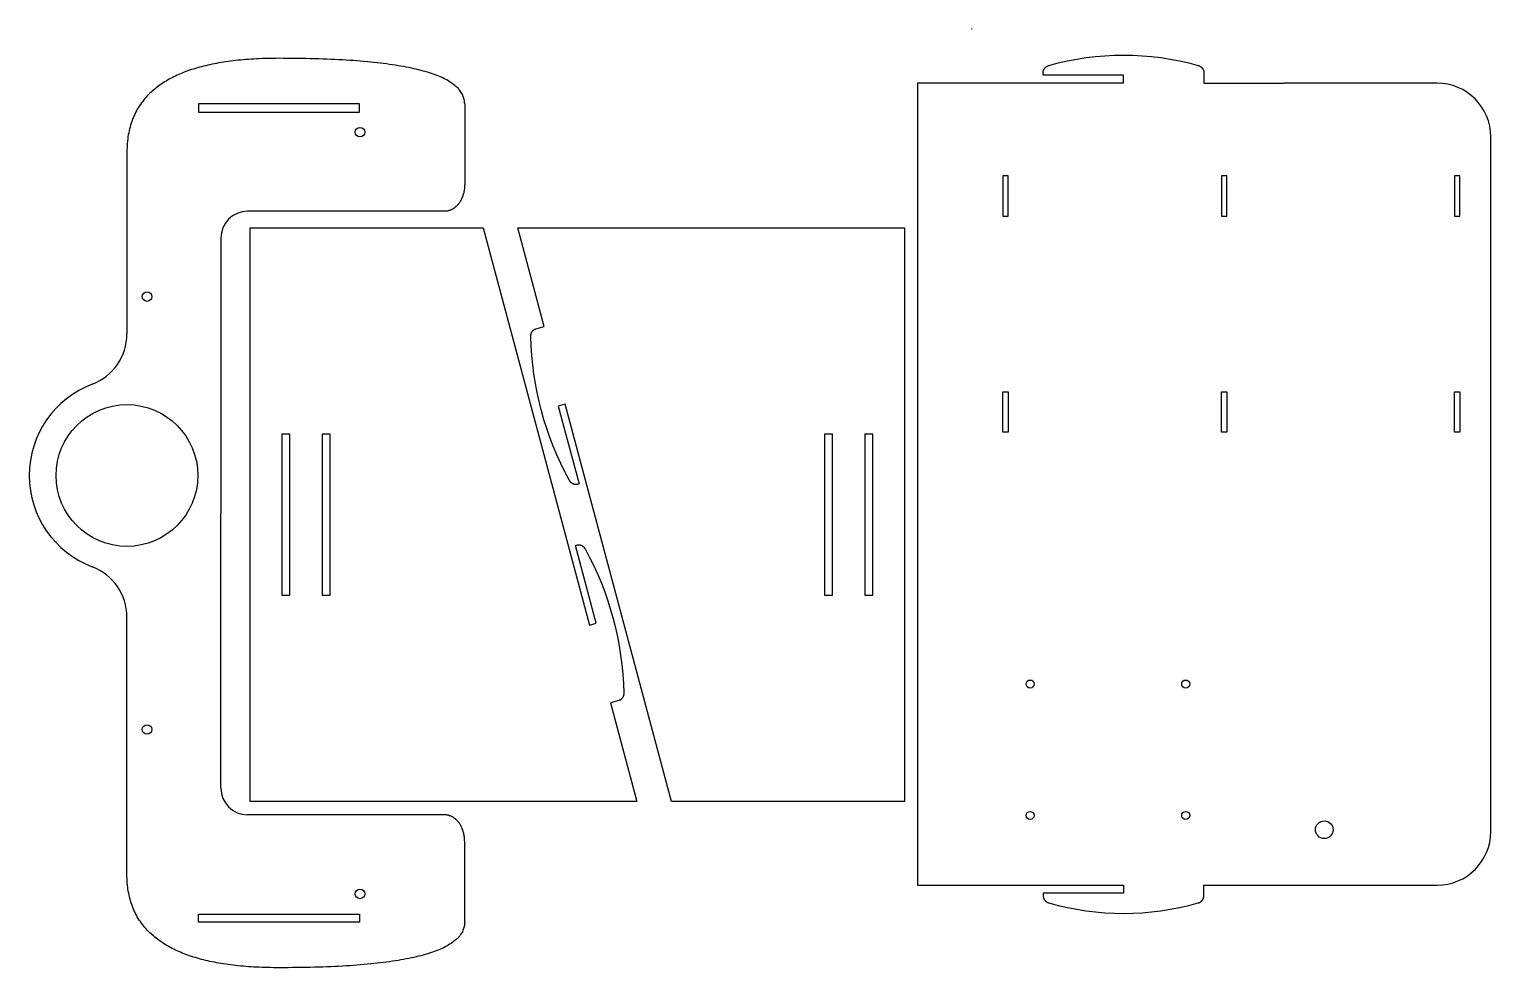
# Model space of a CAD drawing. Header units: millimetres. Extents: x 392 to 1349, y 886 to 1236.
# Drawn here: x 392 to 937, y 886 to 1236 of the extents above; entities that cross this region are included whole.
import ezdxf

# ---------------------------------------------------------------- set-up
doc = ezdxf.new("R2010")
doc.units = ezdxf.units.MM
doc.header["$MEASUREMENT"] = 0
doc.layers.add('Make2D$visible$lines', color=178, linetype='Continuous', true_color=0x000000)

msp = doc.modelspace()

# ---------------------------------------------------------------- linework, layer by layer
at = {"layer": 'Make2D$visible$lines'}
for p, q in [((723.38, 1215.4), (723.38, 916.4)), ((800.29, 1215.4), (723.38, 1215.4)), ((830.26, 1215.4), (860.14, 1215.4)), ((917.19, 1215.4), (860.14, 1215.4)), ((554.59, 1207.64), (554.59, 1177.64)), ((937.19, 936.4), (937.19, 1195.4)), ((428.66, 1189.81), (428.66, 1121.91)), ((757.23, 1180.87), (755.23, 1180.87)), ((755.23, 1180.87), (755.23, 1165.87)), ((757.23, 1165.87), (757.23, 1180.87)), ((838.73, 1180.87), (836.73, 1180.87)), ((836.73, 1180.87), (836.73, 1165.87)), ((838.73, 1165.87), (838.73, 1180.87)), ((925.69, 1180.87), (923.69, 1180.87)), ((923.69, 1180.87), (923.69, 1165.87)), ((925.69, 1165.87), (925.69, 1180.87)), ((546.96, 1167.64), (473.66, 1167.64)), ((755.23, 1165.87), (757.23, 1165.87)), ((836.73, 1165.87), (838.73, 1165.87)), ((923.69, 1165.87), (925.69, 1165.87)), ((463.66, 1157.64), (463.66, 1055.14)), ((581.38, 1123.84), (581.37, 1123.89)), ((755.23, 1100.35), (757.23, 1100.35)), ((755.23, 1085.35), (755.23, 1100.35)), ((757.23, 1100.35), (757.23, 1085.35)), ((836.73, 1100.35), (838.73, 1100.35)), ((836.73, 1085.35), (836.73, 1100.35)), ((838.73, 1100.35), (838.73, 1085.35)), ((923.69, 1100.35), (925.69, 1100.35)), ((923.69, 1085.35), (923.69, 1100.35)), ((925.69, 1100.35), (925.69, 1085.35)), ((757.23, 1085.35), (755.23, 1085.35)), ((838.73, 1085.35), (836.73, 1085.35)), ((925.69, 1085.35), (923.69, 1085.35)), ((463.66, 952.64), (463.66, 1055.14)), ((428.66, 920.47), (428.66, 1016.37)), ((546.96, 942.64), (473.66, 942.64)), ((554.59, 902.64), (554.59, 932.64)), ((723.38, 916.4), (800.29, 916.4)), ((830.26, 916.4), (860.14, 916.4)), ((860.14, 916.4), (917.19, 916.4))]:
    msp.add_line(p, q, dxfattribs=at)
for points in [[(800.29, 1215.4), (800.29, 1218.4), (770.26, 1218.4), (770.26, 1219.14), (770.26, 1219.2), (770.26, 1219.25), (770.26, 1219.31), (770.27, 1219.37), (770.27, 1219.43), (770.28, 1219.49), (770.29, 1219.54), (770.29, 1219.6), (770.3, 1219.66), (770.32, 1219.72), (770.33, 1219.78), (770.34, 1219.84), (770.36, 1219.9), (770.37, 1219.96), (770.39, 1220.01), (770.41, 1220.07), (770.43, 1220.13), (770.45, 1220.19), (770.47, 1220.25), (770.49, 1220.3), (770.52, 1220.36), (770.54, 1220.42), (770.57, 1220.47), (770.6, 1220.53), (770.63, 1220.59), (770.66, 1220.64), (770.69, 1220.69), (770.73, 1220.75), (770.76, 1220.8), (770.8, 1220.85), (770.83, 1220.9), (770.87, 1220.96), (770.91, 1221.01), (770.95, 1221.05), (770.99, 1221.1), (771.03, 1221.15), (771.07, 1221.2), (771.12, 1221.24), (771.16, 1221.29), (771.21, 1221.33), (771.25, 1221.37), (771.3, 1221.41), (771.35, 1221.45), (771.4, 1221.49), (771.45, 1221.53), (771.5, 1221.57), (771.55, 1221.6), (771.6, 1221.64), (771.65, 1221.67), (771.7, 1221.7), (771.75, 1221.73), (771.8, 1221.76), (771.86, 1221.79), (771.91, 1221.82), (771.96, 1221.85), (772.02, 1221.87), (772.07, 1221.9), (772.13, 1221.92), (772.18, 1221.94), (772.24, 1221.96), (772.29, 1221.98), (772.35, 1222), (772.4, 1222.01), (772.46, 1222.03), (775.93, 1222.94), (779.41, 1223.72), (782.88, 1224.39), (786.36, 1224.93), (789.83, 1225.35), (793.31, 1225.65), (796.78, 1225.84), (800.26, 1225.9), (803.73, 1225.84), (807.21, 1225.65), (810.69, 1225.35), (814.16, 1224.93), (817.64, 1224.39), (821.11, 1223.72), (824.59, 1222.94), (828.06, 1222.03), (828.12, 1222.01), (828.17, 1222), (828.23, 1221.98), (828.28, 1221.96), (828.34, 1221.94), (828.39, 1221.92), (828.44, 1221.9), (828.5, 1221.87), (828.55, 1221.85), (828.61, 1221.82), (828.66, 1221.79), (828.71, 1221.76), (828.77, 1221.73), (828.82, 1221.7), (828.87, 1221.67), (828.92, 1221.64), (828.97, 1221.6), (829.02, 1221.57), (829.07, 1221.53), (829.12, 1221.49), (829.17, 1221.45), (829.22, 1221.41), (829.26, 1221.37), (829.31, 1221.33), (829.36, 1221.29), (829.4, 1221.24), (829.44, 1221.2), (829.49, 1221.15), (829.53, 1221.1), (829.57, 1221.05), (829.61, 1221.01), (829.65, 1220.96), (829.68, 1220.9), (829.72, 1220.85), (829.76, 1220.8), (829.79, 1220.75), (829.82, 1220.69), (829.86, 1220.64), (829.89, 1220.59), (829.92, 1220.53), (829.95, 1220.47), (829.97, 1220.42), (830, 1220.36), (830.02, 1220.3), (830.05, 1220.25), (830.07, 1220.19), (830.09, 1220.13), (830.11, 1220.07), (830.13, 1220.01), (830.15, 1219.96), (830.16, 1219.9), (830.18, 1219.84), (830.19, 1219.78), (830.2, 1219.72), (830.21, 1219.66), (830.22, 1219.6), (830.23, 1219.54), (830.24, 1219.49), (830.24, 1219.43), (830.25, 1219.37), (830.25, 1219.31), (830.26, 1219.25), (830.26, 1219.2), (830.26, 1219.14), (830.26, 1215.4)], [(608.92, 984.39), (618.77, 947.62), (474.62, 947.62), (474.62, 1161.43), (561.48, 1161.43), (601.15, 1013.37), (603.67, 1014.04), (595.9, 1043.05), (596.53, 1043.22), (596.57, 1043.23), (596.62, 1043.24), (596.67, 1043.25), (596.72, 1043.26), (596.77, 1043.27), (596.82, 1043.27), (596.87, 1043.28), (596.92, 1043.29), (596.98, 1043.29), (597.03, 1043.29), (597.08, 1043.29), (597.13, 1043.29), (597.19, 1043.29), (597.24, 1043.29), (597.29, 1043.29), (597.35, 1043.28), (597.4, 1043.28), (597.46, 1043.27), (597.51, 1043.26), (597.56, 1043.25), (597.62, 1043.24), (597.67, 1043.23), (597.73, 1043.21), (597.78, 1043.2), (597.84, 1043.18), (597.89, 1043.17), (597.94, 1043.15), (598, 1043.13), (598.05, 1043.11), (598.1, 1043.08), (598.16, 1043.06), (598.21, 1043.03), (598.26, 1043.01), (598.31, 1042.98), (598.36, 1042.95), (598.41, 1042.92), (598.46, 1042.89), (598.51, 1042.86), (598.56, 1042.83), (598.61, 1042.79), (598.66, 1042.76), (598.7, 1042.72), (598.75, 1042.68), (598.8, 1042.65), (598.84, 1042.61), (598.88, 1042.57), (598.93, 1042.53), (598.97, 1042.49), (599.01, 1042.44), (599.05, 1042.4), (599.09, 1042.36), (599.13, 1042.31), (599.17, 1042.27), (599.2, 1042.22), (599.24, 1042.18), (599.28, 1042.13), (599.31, 1042.08), (599.34, 1042.04), (599.38, 1041.99), (599.41, 1041.94), (599.47, 1041.84), (599.52, 1041.75), (601.18, 1038.59), (602.74, 1035.41), (604.2, 1032.2), (605.55, 1028.97), (606.81, 1025.71), (607.96, 1022.42), (609.01, 1019.1), (609.96, 1015.76), (610.81, 1012.39), (611.56, 1008.99), (612.21, 1005.57), (612.75, 1002.11), (613.19, 998.63), (613.54, 995.13), (613.78, 991.59), (613.91, 988.03), (613.91, 987.92), (613.91, 987.81), (613.91, 987.75), (613.9, 987.69), (613.9, 987.63), (613.89, 987.58), (613.89, 987.52), (613.88, 987.46), (613.87, 987.4), (613.86, 987.34), (613.85, 987.29), (613.83, 987.23), (613.82, 987.17), (613.81, 987.11), (613.79, 987.06), (613.77, 987), (613.76, 986.94), (613.74, 986.89), (613.72, 986.83), (613.69, 986.78), (613.67, 986.72), (613.65, 986.67), (613.62, 986.62), (613.6, 986.56), (613.57, 986.51), (613.54, 986.46), (613.51, 986.41), (613.48, 986.36), (613.45, 986.31), (613.42, 986.26), (613.39, 986.21), (613.35, 986.16), (613.32, 986.12), (613.28, 986.07), (613.25, 986.03), (613.21, 985.99), (613.17, 985.94), (613.13, 985.9), (613.09, 985.86), (613.05, 985.82), (613.01, 985.79), (612.97, 985.75), (612.93, 985.71), (612.89, 985.68), (612.84, 985.65), (612.8, 985.61), (612.76, 985.58), (612.71, 985.55), (612.67, 985.52), (612.62, 985.5), (612.57, 985.47), (612.53, 985.45), (612.48, 985.42), (612.43, 985.4), (612.39, 985.38), (612.34, 985.36), (612.29, 985.34), (612.25, 985.32), (612.2, 985.3), (612.15, 985.29), (612.1, 985.27), (612.06, 985.26), (608.91, 984.42)], [(584.26, 1124.66), (574.41, 1161.43), (718.56, 1161.43), (718.56, 947.62), (631.7, 947.62), (592.03, 1095.68), (589.51, 1095.01), (597.28, 1066), (596.66, 1065.84), (596.61, 1065.82), (596.56, 1065.81), (596.51, 1065.8), (596.46, 1065.79), (596.41, 1065.79), (596.36, 1065.78), (596.31, 1065.77), (596.26, 1065.77), (596.21, 1065.76), (596.15, 1065.76), (596.1, 1065.76), (596.05, 1065.76), (596, 1065.76), (595.94, 1065.76), (595.89, 1065.77), (595.83, 1065.77), (595.78, 1065.78), (595.73, 1065.78), (595.67, 1065.79), (595.62, 1065.8), (595.56, 1065.81), (595.51, 1065.83), (595.45, 1065.84), (595.4, 1065.85), (595.35, 1065.87), (595.29, 1065.89), (595.24, 1065.91), (595.18, 1065.93), (595.13, 1065.95), (595.08, 1065.97), (595.03, 1065.99), (594.97, 1066.02), (594.92, 1066.05), (594.87, 1066.07), (594.82, 1066.1), (594.77, 1066.13), (594.72, 1066.16), (594.67, 1066.19), (594.62, 1066.23), (594.57, 1066.26), (594.52, 1066.3), (594.48, 1066.33), (594.43, 1066.37), (594.39, 1066.41), (594.34, 1066.45), (594.3, 1066.49), (594.25, 1066.53), (594.21, 1066.57), (594.17, 1066.61), (594.13, 1066.65), (594.09, 1066.7), (594.05, 1066.74), (594.01, 1066.78), (593.98, 1066.83), (593.94, 1066.88), (593.91, 1066.92), (593.87, 1066.97), (593.84, 1067.02), (593.81, 1067.06), (593.78, 1067.11), (593.72, 1067.21), (593.66, 1067.31), (592, 1070.46), (590.44, 1073.64), (588.98, 1076.85), (587.63, 1080.08), (586.37, 1083.35), (585.22, 1086.63), (584.17, 1089.95), (583.22, 1093.29), (582.37, 1096.67), (581.62, 1100.06), (580.98, 1103.49), (580.43, 1106.94), (579.99, 1110.42), (579.65, 1113.93), (579.41, 1117.46), (579.27, 1121.02), (579.27, 1121.13), (579.27, 1121.25), (579.27, 1121.3), (579.28, 1121.36), (579.28, 1121.42), (579.29, 1121.48), (579.3, 1121.54), (579.3, 1121.59), (579.31, 1121.65), (579.32, 1121.71), (579.33, 1121.77), (579.35, 1121.82), (579.36, 1121.88), (579.38, 1121.94), (579.39, 1122), (579.41, 1122.05), (579.43, 1122.11), (579.45, 1122.16), (579.47, 1122.22), (579.49, 1122.27), (579.51, 1122.33), (579.53, 1122.38), (579.56, 1122.44), (579.58, 1122.49), (579.61, 1122.54), (579.64, 1122.59), (579.67, 1122.65), (579.7, 1122.7), (579.73, 1122.74), (579.76, 1122.79), (579.79, 1122.84), (579.83, 1122.89), (579.86, 1122.93), (579.9, 1122.98), (579.93, 1123.02), (579.97, 1123.07), (580.01, 1123.11), (580.05, 1123.15), (580.09, 1123.19), (580.13, 1123.23), (580.17, 1123.27), (580.21, 1123.3), (580.25, 1123.34), (580.3, 1123.37), (580.34, 1123.41), (580.38, 1123.44), (580.43, 1123.47), (580.47, 1123.5), (580.52, 1123.53), (580.56, 1123.56), (580.61, 1123.58), (580.65, 1123.61), (580.7, 1123.63), (580.75, 1123.65), (580.79, 1123.67), (580.84, 1123.7), (580.89, 1123.71), (580.94, 1123.73), (580.98, 1123.75), (581.03, 1123.76), (581.08, 1123.78), (581.13, 1123.79), (584.27, 1124.63)], [(800.29, 916.4), (800.29, 913.4), (770.26, 913.4), (770.26, 912.65), (770.26, 912.59), (770.26, 912.54), (770.26, 912.48), (770.27, 912.42), (770.27, 912.36), (770.28, 912.31), (770.29, 912.25), (770.29, 912.19), (770.3, 912.13), (770.32, 912.07), (770.33, 912.01), (770.34, 911.95), (770.36, 911.89), (770.37, 911.84), (770.39, 911.78), (770.41, 911.72), (770.43, 911.66), (770.45, 911.6), (770.47, 911.54), (770.49, 911.49), (770.52, 911.43), (770.54, 911.37), (770.57, 911.32), (770.6, 911.26), (770.63, 911.21), (770.66, 911.15), (770.69, 911.1), (770.73, 911.04), (770.76, 910.99), (770.8, 910.94), (770.83, 910.89), (770.87, 910.84), (770.91, 910.79), (770.95, 910.74), (770.99, 910.69), (771.03, 910.64), (771.07, 910.6), (771.12, 910.55), (771.16, 910.51), (771.21, 910.46), (771.25, 910.42), (771.3, 910.38), (771.35, 910.34), (771.4, 910.3), (771.45, 910.26), (771.5, 910.22), (771.55, 910.19), (771.6, 910.15), (771.65, 910.12), (771.7, 910.09), (771.75, 910.06), (771.8, 910.03), (771.86, 910), (771.91, 909.97), (771.96, 909.94), (772.02, 909.92), (772.07, 909.9), (772.13, 909.87), (772.18, 909.85), (772.24, 909.83), (772.29, 909.81), (772.35, 909.79), (772.4, 909.78), (772.46, 909.76), (775.93, 908.85), (779.41, 908.07), (782.88, 907.41), (786.36, 906.86), (789.83, 906.44), (793.31, 906.14), (796.78, 905.96), (800.26, 905.9), (803.73, 905.96), (807.21, 906.14), (810.69, 906.44), (814.16, 906.86), (817.64, 907.41), (821.11, 908.07), (824.59, 908.85), (828.06, 909.76), (828.12, 909.78), (828.17, 909.79), (828.23, 909.81), (828.28, 909.83), (828.34, 909.85), (828.39, 909.87), (828.44, 909.9), (828.5, 909.92), (828.55, 909.94), (828.61, 909.97), (828.66, 910), (828.71, 910.03), (828.77, 910.06), (828.82, 910.09), (828.87, 910.12), (828.92, 910.15), (828.97, 910.19), (829.02, 910.22), (829.07, 910.26), (829.12, 910.3), (829.17, 910.34), (829.22, 910.38), (829.26, 910.42), (829.31, 910.46), (829.36, 910.51), (829.4, 910.55), (829.44, 910.6), (829.49, 910.64), (829.53, 910.69), (829.57, 910.74), (829.61, 910.79), (829.65, 910.84), (829.68, 910.89), (829.72, 910.94), (829.76, 910.99), (829.79, 911.04), (829.82, 911.1), (829.86, 911.15), (829.89, 911.21), (829.92, 911.26), (829.95, 911.32), (829.97, 911.37), (830, 911.43), (830.02, 911.49), (830.05, 911.54), (830.07, 911.6), (830.09, 911.66), (830.11, 911.72), (830.13, 911.78), (830.15, 911.84), (830.16, 911.89), (830.18, 911.95), (830.19, 912.01), (830.2, 912.07), (830.21, 912.13), (830.22, 912.19), (830.23, 912.25), (830.24, 912.31), (830.24, 912.36), (830.25, 912.42), (830.25, 912.48), (830.26, 912.54), (830.26, 912.59), (830.26, 912.65), (830.26, 916.4)]]:
    msp.add_lwpolyline(points, dxfattribs=at)
for points in [[(485.38, 1204.64), (515.38, 1204.64), (515.38, 1207.64), (485.38, 1207.64), (455.38, 1207.64), (455.38, 1204.64)], [(489.43, 1054.53), (489.43, 1084.53), (486.43, 1084.53), (486.43, 1054.53), (486.43, 1024.53), (489.43, 1024.53)], [(504.43, 1054.53), (504.43, 1084.53), (501.43, 1084.53), (501.43, 1054.53), (501.43, 1024.53), (504.43, 1024.53)], [(688.75, 1054.53), (688.75, 1024.53), (691.75, 1024.53), (691.75, 1054.53), (691.75, 1084.53), (688.75, 1084.53)], [(703.75, 1054.53), (703.75, 1024.53), (706.75, 1024.53), (706.75, 1054.53), (706.75, 1084.53), (703.75, 1084.53)], [(485.38, 905.64), (515.38, 905.64), (515.38, 902.64), (485.38, 902.64), (455.38, 902.64), (455.38, 905.64)]]:
    msp.add_lwpolyline(points, close=True, dxfattribs=at)
for centre, radius in [((515.56, 1197.14), 1.78), ((436.16, 1135.84), 1.78), ((428.66, 1069.14), 26.43), ((765.44, 991.39), 1.5), ((823.44, 991.39), 1.5), ((436.16, 974.44), 1.78), ((765.44, 942.39), 1.5), ((823.44, 942.39), 1.5), ((875.11, 937.08), 3.3), ((515.56, 913.14), 1.78)]:
    msp.add_circle(centre, radius, dxfattribs=at)
for centre, radius, start, end in [((882.16, -184262.73), 185498.29, 90.0427426, 90.0428209), ((917.19, 1195.4), 20, 360, 90), ((473.66, 1157.64), 10, 90, 180), ((408.66, 1121.91), 20, 290.7575, 359.9998), ((428.66, 1069.14), 36.43, 110.7575, 249.2425), ((408.66, 1016.37), 20, 0.0002, 69.2425), ((473.66, 952.64), 10, 180, 270), ((917.19, 936.4), 20, 270, 0)]:
    msp.add_arc(centre, radius, start, end, dxfattribs=at)
for points in [[(485.41, 1224.67), (428.66, 1224.67), (428.66, 1189.81)], [(554.59, 1207.64), (554.59, 1224.67), (485.41, 1224.67)], [(485.41, 885.61), (428.66, 885.61), (428.66, 920.47)], [(554.59, 902.64), (554.59, 885.61), (485.41, 885.61)]]:
    msp.add_open_spline(points, degree=2, dxfattribs=at)
for points in [[(554.59, 1177.64), (554.59, 1171.78), (551.6, 1167.64), (546.96, 1167.64)], [(554.59, 932.64), (554.59, 938.5), (551.6, 942.64), (546.96, 942.64)]]:
    msp.add_rational_spline(points, [1, 0.804737854124, 0.774884818808, 0.91044089405], degree=3, dxfattribs=at)

doc.saveas('drawing.dxf')
